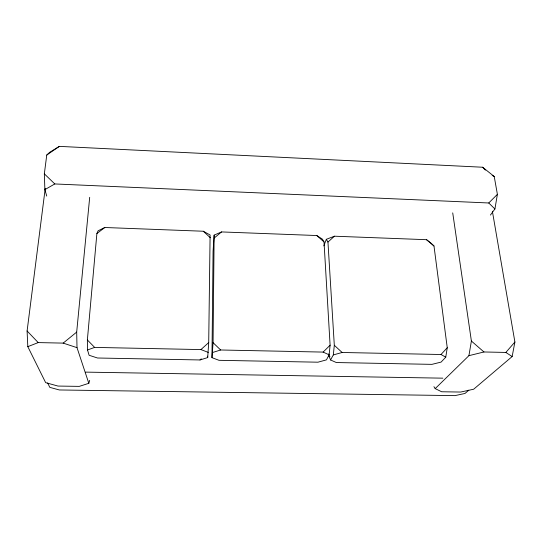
<?xml version="1.0" encoding="UTF-8"?>
<svg xmlns="http://www.w3.org/2000/svg" width="542" height="542" viewBox="0 0 542 542"><rect width="100%" height="100%" fill="white"/><g stroke="black" fill="none" stroke-linecap="round" stroke-linejoin="round"><path stroke-width="0.81" d="M211.963 357.659L213.074 342.673L214.131 235.12L221.556 231.929L316.765 235.533L322.415 239.164L324.014 241.928L330.105 345.2L329.136 354.834L326.433 359.874L317.964 362.192L219.015 360.315L211.963 357.659L213.081 251.224L214.131 235.12M208.711 342.578L210.1 234.971L203.277 231.231L104.802 227.505L98.116 230.784L96.889 233.527L87.364 339.963L87.519 349.969L89.105 355.274L97.519 358.005L200.005 359.956L207.701 357.578L208.711 342.578L200.926 349.583L94.647 347.402L87.519 349.969M45.23 188.42L27.1 330.972L27.805 346.656L45.664 382.652L57.98 386.06L79.288 386.378L88.82 383.309L77.011 347.659L76.686 332.097L89.694 197.329M330.545 359.956L333.323 354.915L334.312 345.288L327.957 242.071L326.318 239.313L334.441 236.204L426.54 239.693L431.093 243.229L433.986 245.993L447.252 347.727L445.761 357.178L441.1 362.097L431.92 364.359L336.325 362.544L330.545 359.956L328.804 355.566L328.703 353.879M46.727 196.089L44.878 189.625L44.336 173.847L46.761 155.039L49.62 152.349L59.356 146.374L482.644 167.234L494.223 176.496L497.393 194.341L494.921 208.968L490.408 215.086M433.932 386.683L435.185 388.621L468.925 355.667L471.391 341.04L452.726 212.884M435.185 388.621L441.669 391.764L460.693 392.049L473.674 389.21L512.149 356.555L514.9 342.029L492.38 211.231M88.82 383.309L89.674 380.335M323.845 245.885L326.318 239.313M468.925 355.667L483.952 351.975L505.842 352.436L514.9 342.029M333.323 354.915L342.124 352.483L441.005 354.509L447.252 347.727M44.878 189.625L54.803 183.948L488.748 202.979L497.393 194.341M212.64 352.49L220.635 349.99L323.12 352.09L330.105 345.2M200.005 359.956L201.258 358.818M327.957 242.071L334.441 236.204M468.837 390.159L465.009 393.451L454.975 395.626L59.329 389.962L49.796 387.361L47.649 382.97M214.381 237.877L221.556 231.929M27.805 346.656L38.211 342.591L63.177 343.113L76.686 332.097M96.889 233.527L104.802 227.505M46.761 155.039L59.356 146.374M85.616 372.117L442.828 378.167M63.177 343.113L77.011 347.659M200.926 349.583L208.297 352.402M323.12 352.09L329.136 354.834M492.177 175.405L494.223 176.496M441.005 354.509L445.761 357.178M505.842 352.436L512.149 356.555M426.54 239.693L433.986 245.993M471.391 341.04L483.952 351.975M316.765 235.533L324.014 241.928M334.312 345.288L342.124 352.483M203.277 231.231L210.303 237.721M328.804 355.566L329.963 356.643M44.336 173.847L54.803 183.948M213.074 342.673L220.635 349.99M488.748 202.979L494.921 208.968M87.364 339.963L94.647 347.402M482.644 167.234L485.422 170.12M27.1 330.972L38.211 342.591M207.64 356.094L207.701 357.578"/></g></svg>
